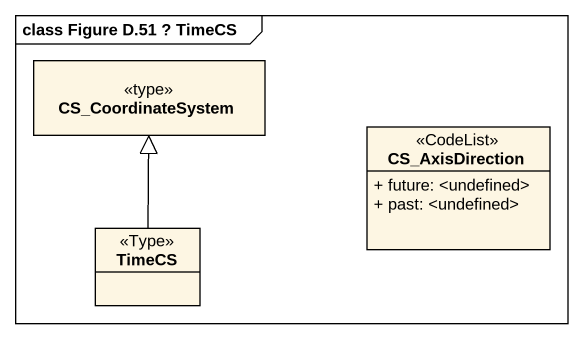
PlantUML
@startuml
mainframe class Figure D.51 ? TimeCS
hide circle
hide empty members
skinparam classAttributeIconSize 0
class CS_CoordinateSystem <<type>>
class CS_AxisDirection <<CodeList>> {
  + future: <undefined>
  + past: <undefined>
}
class TimeCS <<Type>>
TimeCS -up-|> CS_CoordinateSystem
@enduml
